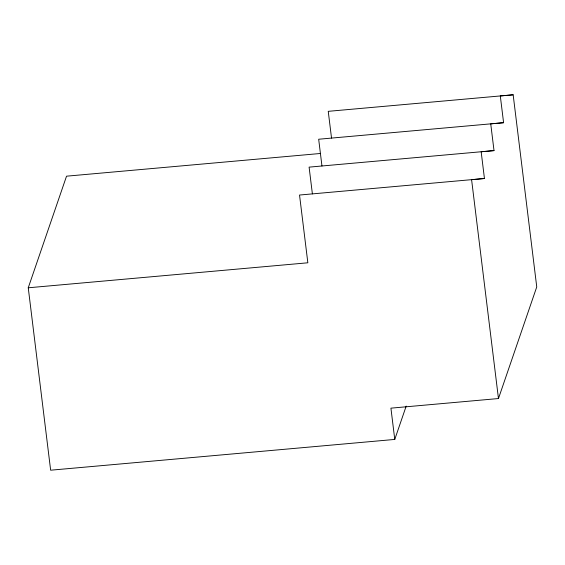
<?xml version="1.0" encoding="UTF-8"?>
<svg xmlns="http://www.w3.org/2000/svg" width="565" height="565" viewBox="0 0 565 565"><rect width="100%" height="100%" fill="white"/><g stroke="black" fill="none" stroke-linecap="round" stroke-linejoin="round"><path stroke-width="0.85" d="M406.193 406.108L394.766 439.429L50.645 470.2L28.25 287.79L66.536 176.181L320.638 153.461M394.766 439.429L390.923 408.156L498.464 398.544L536.75 286.928L513.161 94.8L500.3 95.944L503.592 122.704L318.674 139.237L321.958 165.99M513.161 94.8L328.244 111.333L331.528 138.093M503.592 122.704L490.731 123.848L494.015 150.608L309.097 167.134L312.389 193.894M494.015 150.608L481.161 151.752L484.445 178.512L299.528 195.038L307.847 262.789L28.25 287.79M484.445 178.512L471.591 179.656L498.464 398.544"/></g></svg>
